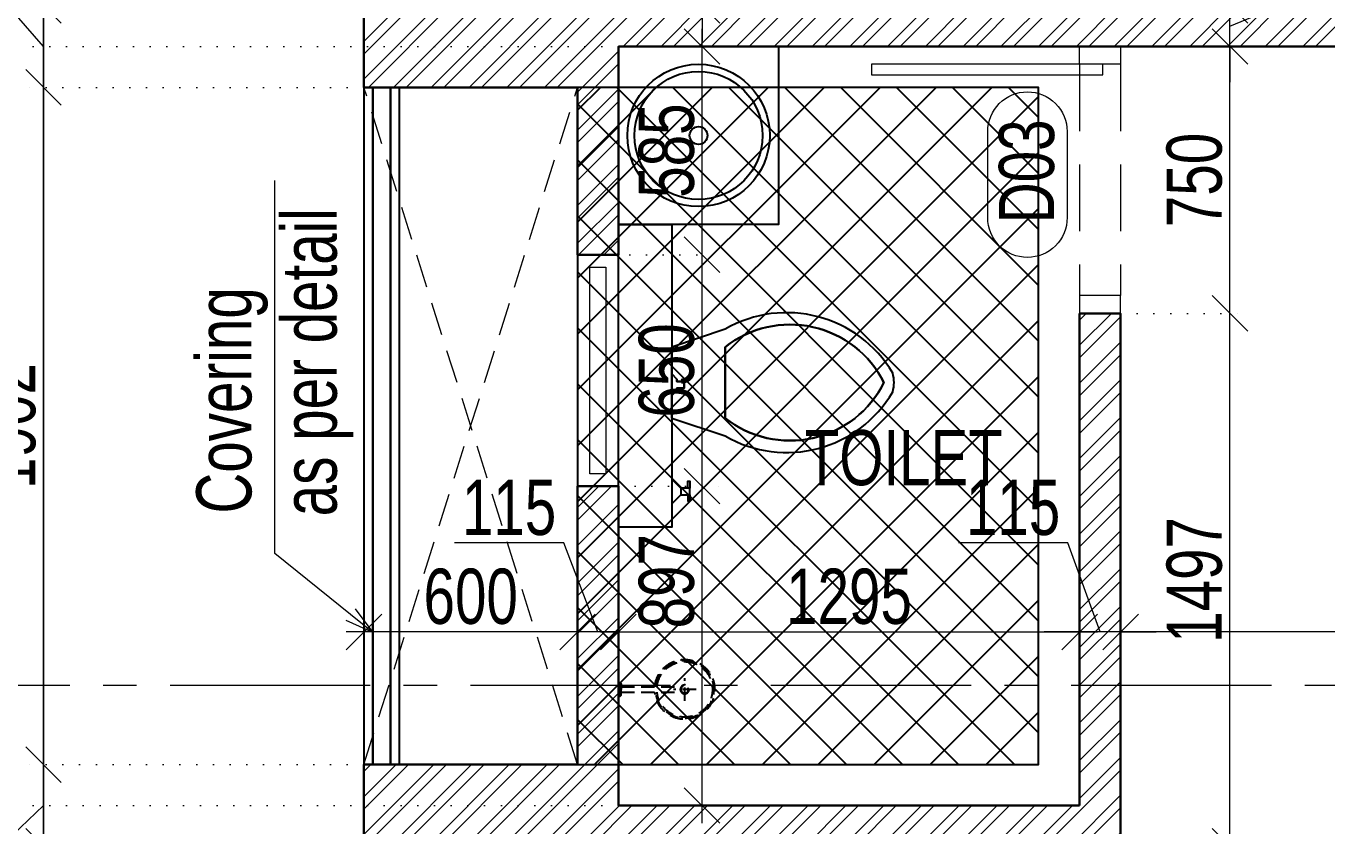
# Model space of a CAD drawing. Header units: inches. Extents: x 785882 to 928568, y 496782 to 576896.
# Drawn here: x 824760 to 828415, y 545507 to 547754 of the extents above; entities that cross this region are included whole.
import ezdxf
from ezdxf.enums import TextEntityAlignment as Align

# ---------------------------------------------------------------- set-up
doc = ezdxf.new("R2010")
doc.units = ezdxf.units.IN
doc.header["$LTSCALE"] = 750
doc.header["$MEASUREMENT"] = 0
for name, pattern in [('CENTER', [2, 1.25, -0.25, 0.25, -0.25]), ('CENTER2', [1.125, 0.75, -0.125, 0.125, -0.125]), ('DOT', [0.25, 0, -0.25]), ('HIDDEN', [0.375, 0.25, -0.125]), ('HIDDEN2', [0.1875, 0.125, -0.0625])]:
    doc.linetypes.add(name, pattern=pattern)
for name, color, linetype, lineweight in [('DIMENSION WORKING-MSA', 222, 'Continuous', 13), ('DOOR NO-MSA', 4, 'Continuous', 9), ('DOOR-MSA', 50, 'Continuous', 13), ('DOTTED LINE-MSA', 3, 'HIDDEN2', 13), ('ELE-01-MSA', 7, 'Continuous', 30), ('SECTION LINE', 14, 'CENTER', 9), ('TEXT DETAIL-MSA', 212, 'Continuous', 13), ('TEXT ROOM NAME-MSA', 210, 'Continuous', 13), ('WALL HATCH-MSA', 251, 'Continuous', 9), ('WALL-MSA', 32, 'Continuous', 30), ('WINDOW-MSA', 50, 'Continuous', 13)]:
    doc.layers.add(name, color=color, linetype=linetype, lineweight=lineweight)
for name, color, linetype in [('ELE-02-MSA', 4, 'Continuous'), ('HATCH-SUNK 300MM-MSA', 47, 'Continuous'), ('P.FIXTURE', 7, 'Continuous')]:
    doc.layers.add(name, color=color, linetype=linetype)
doc.styles.add('125', font='swisscl.ttf', dxfattribs={"height": 125})
doc.styles.add('AR', font='swisscl.ttf')
doc.styles.add('ARIAL', font='swisscl.ttf', dxfattribs={"height": 360})
doc.styles.add('Arial-Reg+0.8Sc', font='swisscl.ttf')
doc.styles.add('MtXpl_Swis721_LtCn_B', font='swisscl.ttf')
doc.dimstyles.new('100 K.T', dxfattribs={"dimtxt": 360, "dimasz": 80, "dimexe": 0.18, "dimexo": 0.0625, "dimgap": 1, "dimtad": 1, "dimdec": 0, "dimzin": 0, "dimdsep": 46, "dimtxsty": 'ARIAL', "dimblk": 'DOT', "dimcen": 0.09, "dimse1": 1, "dimse2": 1, "dimclrd": 50, "dimclrt": 256, "dimadec": 0, "dimazin": 0, "dimtfac": 1, "dimtdec": 0, "dimtofl": 0, "dimtmove": 1, "dimatfit": 0, "dimfxl": 1, "dimtolj": 1, "dimtzin": 0, "dimlwd": -1, "dimarcsym": 0})
doc.dimstyles.new('WORKING DIM', dxfattribs={"dimtxt": 155, "dimasz": 100, "dimexe": 50, "dimexo": 0, "dimgap": 20, "dimtad": 1, "dimdec": 0, "dimzin": 0, "dimdsep": 46, "dimtxsty": 'AR', "dimblk": 'OBLIQUE', "dimcen": 0.09, "dimdle": 50, "dimclrd": 256, "dimclre": 250, "dimclrt": 256, "dimadec": 0, "dimazin": 0, "dimtfac": 1, "dimtdec": 0, "dimtofl": 0, "dimtmove": 1, "dimatfit": 0, "dimfxl": 1, "dimtolj": 1, "dimtzin": 0, "dimlwd": -1, "dimlwe": -1, "dimarcsym": 0})

# ---------------------------------------------------------------- blocks, each defined once
blk = doc.blocks.new('t4tgg34')
for points in [[(375405.3, -62759.1), (375390.8, -62744.6), (375390.8, -62738.4), (375370.8, -62738.4), (375370.8, -62719.7), (375390.8, -62719.7), (375390.8, -62713.4), (375405.3, -62699), (375405.3, -62635.1), (375255.5, -62585.2, 0.412342), (374784.6, -62708.9, 0.132891), (374784.6, -62761, 0.412336), (375255.5, -62884.7), (375405.3, -62834.8)], [(375255.5, -62834.8, -0.475238), (374809.5, -62734.9, -0.475243), (375255.5, -62635.1)]]:
    blk.add_lwpolyline(points, format="xyb", close=True)
blk.add_lwpolyline([(375255.5, -62834.8), (375255.5, -62635.1, 0.475243), (374809.5, -62734.9, 0.475238), (375255.5, -62834.8, 0.489246)], format="xyb")
blk.add_lwpolyline([(375405.3, -62635.1), (375405.3, -62699), (375390.8, -62713.4), (375390.8, -62719.7), (375370.8, -62719.7), (375370.8, -62738.4), (375390.8, -62738.4), (375390.8, -62744.6), (375405.3, -62759.1), (375405.3, -62699), (375405.3, -62834.8)])
blk = doc.blocks.new('9')
at = {"linetype": 'Continuous'}
for p, q in [((709869.5, -390414.7), (709869.5, -390433.8)), ((709875.9, -390433.8), (709869.5, -390433.8)), ((709875.9, -390414.7), (709875.9, -390433.8))]:
    blk.add_line(p, q, dxfattribs=at)
for points in [[(709875.9, -390395.7), (709875.9, -390376.6), (709869.5, -390376.6), (709869.5, -390395.7)], [(709894.9, -390395.7), (709920.3, -390370.3), (709920.3, -390440.1), (709894.9, -390414.7)]]:
    blk.add_lwpolyline(points, dxfattribs=at)
blk.add_lwpolyline([(709894.9, -390414.7), (709869.5, -390414.7), (709869.5, -390395.7), (709894.9, -390395.7)], close=True, dxfattribs=at)
blk = doc.blocks.new('SHOWE')
at = {"linetype": 'HIDDEN', "ltscale": 0.2}
for p, q in [((3964261.3, -1171717.9), (3964261.3, -1171674.7)), ((3964261.3, -1171674.7), (3964263.3, -1171674.7)), ((3964264.2, -1171676.3), (3964264.2, -1171716.3)), ((3964447.4, -1171664.5), (3964447.4, -1171728.1)), ((3964268.7, -1171680.5), (3964268.7, -1171696.3)), ((3964268.7, -1171688.6), (3964437.5, -1171688.6)), ((3964268.7, -1171712), (3964268.7, -1171696.3)), ((3964268.7, -1171704), (3964437.5, -1171704)), ((3964479.2, -1171696.3), (3964415.6, -1171696.3)), ((3964261.3, -1171717.9), (3964263.3, -1171717.9))]:
    blk.add_line(p, q, dxfattribs=at)
for radius in [12.5, 10.6]:
    blk.add_circle((3964447.4, -1171696.3), radius, dxfattribs=at)
for centre, radius, start, end in [((3964447.4, -1171696.3), 84.1, 185.2383, 174.7617), ((3964447.4, -1171696.3), 81.4, 185.4105, 174.5895), ((3964447.4, -1171696.3), 78, 185.6496, 174.3504), ((3964262.4, -1171676.3), 1.76, 358.0282, 62.0821), ((3964259.8, -1171685.3), 10.1, 28.3436, 64.2104), ((3964259.8, -1171707.2), 10.1, 295.7896, 331.6564), ((3964262.4, -1171716.3), 1.76, 297.9179, 1.9718)]:
    blk.add_arc(centre, radius, start, end, dxfattribs=at)
blk = doc.blocks.new('A$Ca69f7aba')
at = {"layer": 'WINDOW-MSA', "ltscale": 5000}
for points in [[(-750, 0), (-700, 0), (-700, -115), (-750, -115)], [(0, 0), (-50, 0), (-50, -115), (0, -115)], [(-50, -50), (-50, -700), (-80, -700), (-80, -50)]]:
    blk.add_lwpolyline(points, close=True, dxfattribs=at)
at = {"layer": 'WINDOW-MSA', "linetype": 'HIDDEN'}
blk.add_lwpolyline([(-50, 0), (-700, 0)], dxfattribs=at)
at = {"layer": 'WINDOW-MSA', "linetype": 'HIDDEN', "elevation": 0}
blk.add_lwpolyline([(-50, -115), (-700, -115)], dxfattribs=at)
blk = doc.blocks.new('Win-Tag-03')
blk.add_lwpolyline([(-130, 120), (130, 120, -0.414214), (250, 0), (250, 0, -0.414214), (130, -120), (-130, -120, -0.414214), (-250, 0), (-250, 0, -0.414214)], format="xyb", close=True)
blk = doc.blocks.new('_Oblique')
at = {"color": 0, "linetype": 'ByBlock', "lineweight": -2}
blk.add_line((-0.5, -0.5), (0.5, 0.5), dxfattribs=at)
blk = doc.blocks.new('*D218')
at = {"layer": 'Defpoints', "color": 0, "ltscale": 0.25, "transparency": 16777216}
for p in [(824809.5, 545679.4), (825709.5, 545679.4), (825709.5, 545449.4)]:
    blk.add_point(p, dxfattribs=at)
at = {"layer": 'DIMENSION WORKING-MSA', "ltscale": 0.25, "transparency": 16777216}
for p, q in [((824809.5, 545679.4), (824809.5, 545779.4)), ((824809.5, 545449.4), (824809.5, 545679.4)), ((824809.5, 545564.4), (824650, 545412.7)), ((824809.5, 545449.4), (824809.5, 545349.4)), ((824650, 545412.7), (824650, 545102))]:
    blk.add_line(p, q, dxfattribs=at)
at = {"layer": 'DIMENSION WORKING-MSA', "color": 250, "linetype": 'DOT', "ltscale": 0.25, "transparency": 16777216}
for p, q in [((825709.5, 545679.4), (824759.5, 545679.4)), ((825709.5, 545449.4), (824759.5, 545449.4))]:
    blk.add_line(p, q, dxfattribs=at)
at = {"layer": 'DIMENSION WORKING-MSA', "ltscale": 0.25, "transparency": 16777216, "xscale": 100, "yscale": 100, "zscale": 100}
for p, rotation in [((824809.5, 545679.4), 270), ((824809.5, 545449.4), 90)]:
    blk.add_blockref('_Oblique', p, dxfattribs=dict(at, rotation=rotation))
at = {"layer": 'DIMENSION WORKING-MSA', "ltscale": 0.25, "transparency": 16777216, "insert": (824550.5, 545257.4), "char_height": 155, "attachment_point": 5, "rotation": 90, "style": 'AR'}
blk.add_mtext('\\A1;230', dxfattribs=at)
blk = doc.blocks.new('*D219')
at = {"layer": 'Defpoints', "color": 0, "ltscale": 0.25, "transparency": 16777216}
for p in [(824809.5, 547581.6), (825709.5, 547581.6), (825709.5, 545679.4)]:
    blk.add_point(p, dxfattribs=at)
at = {"layer": 'DIMENSION WORKING-MSA', "ltscale": 0.25, "transparency": 16777216}
blk.add_line((824809.5, 545629.4), (824809.5, 547631.6), dxfattribs=at)
at = {"layer": 'DIMENSION WORKING-MSA', "color": 250, "linetype": 'DOT', "ltscale": 0.25, "transparency": 16777216}
for p, q in [((825709.5, 547581.6), (824759.5, 547581.6)), ((825709.5, 545679.4), (824759.5, 545679.4))]:
    blk.add_line(p, q, dxfattribs=at)
at = {"layer": 'DIMENSION WORKING-MSA', "ltscale": 0.25, "transparency": 16777216, "xscale": 100, "yscale": 100, "zscale": 100}
for p, rotation in [((824809.5, 547581.6), 90), ((824809.5, 545679.4), 270)]:
    blk.add_blockref('_Oblique', p, dxfattribs=dict(at, rotation=rotation))
at = {"layer": 'DIMENSION WORKING-MSA', "ltscale": 0.25, "transparency": 16777216, "insert": (824710.1, 546630.5), "char_height": 155, "attachment_point": 5, "rotation": 90, "style": 'AR'}
blk.add_mtext('\\A1;1902', dxfattribs=at)
blk = doc.blocks.new('*D220')
at = {"layer": 'Defpoints', "color": 0, "ltscale": 0.25, "transparency": 16777216}
for p in [(824809.5, 547811.6), (825709.5, 547811.6), (825709.5, 547581.6)]:
    blk.add_point(p, dxfattribs=at)
at = {"layer": 'DIMENSION WORKING-MSA', "ltscale": 0.25, "transparency": 16777216}
for p, q in [((824650, 547879.7), (824650, 548190.4)), ((824809.5, 547811.6), (824809.5, 547911.6)), ((824809.5, 547696.6), (824650, 547879.7)), ((824809.5, 547581.6), (824809.5, 547811.6)), ((824809.5, 547581.6), (824809.5, 547481.6))]:
    blk.add_line(p, q, dxfattribs=at)
at = {"layer": 'DIMENSION WORKING-MSA', "color": 250, "linetype": 'DOT', "ltscale": 0.25, "transparency": 16777216}
for p, q in [((825709.5, 547811.6), (824759.5, 547811.6)), ((825709.5, 547581.6), (824759.5, 547581.6))]:
    blk.add_line(p, q, dxfattribs=at)
at = {"layer": 'DIMENSION WORKING-MSA', "ltscale": 0.25, "transparency": 16777216, "xscale": 100, "yscale": 100, "zscale": 100}
for p, rotation in [((824809.5, 547811.6), 270), ((824809.5, 547581.6), 90)]:
    blk.add_blockref('_Oblique', p, dxfattribs=dict(at, rotation=rotation))
at = {"layer": 'DIMENSION WORKING-MSA', "ltscale": 0.25, "transparency": 16777216, "insert": (824550.5, 548035.1), "char_height": 155, "attachment_point": 5, "rotation": 90, "style": 'AR'}
blk.add_mtext('\\A1;230', dxfattribs=at)
blk = doc.blocks.new('*D265')
at = {"layer": 'Defpoints', "color": 0, "ltscale": 0.25, "transparency": 16777216}
for p in [(824159.5, 545564.4), (826424.5, 545564.4), (825709.5, 545449.4)]:
    blk.add_point(p, dxfattribs=at)
at = {"layer": 'DIMENSION WORKING-MSA', "ltscale": 0.25, "transparency": 16777216}
for p, q in [((824000.4, 545554.6), (824000.4, 545861.4)), ((824159.5, 545564.4), (824159.5, 545664.4)), ((824159.5, 545506.9), (824000.4, 545554.6)), ((824159.5, 545449.4), (824159.5, 545564.4)), ((824159.5, 545449.4), (824159.5, 545349.4))]:
    blk.add_line(p, q, dxfattribs=at)
at = {"layer": 'DIMENSION WORKING-MSA', "color": 250, "linetype": 'DOT', "ltscale": 0.25, "transparency": 16777216}
for p, q in [((826424.5, 545564.4), (824109.5, 545564.4)), ((825709.5, 545449.4), (824109.5, 545449.4))]:
    blk.add_line(p, q, dxfattribs=at)
at = {"layer": 'DIMENSION WORKING-MSA', "ltscale": 0.25, "transparency": 16777216, "xscale": 100, "yscale": 100, "zscale": 100}
for p, rotation in [((824159.5, 545564.4), 270), ((824159.5, 545449.4), 90)]:
    blk.add_blockref('_Oblique', p, dxfattribs=dict(at, rotation=rotation))
at = {"layer": 'DIMENSION WORKING-MSA', "ltscale": 0.25, "transparency": 16777216, "insert": (823901.3, 545708), "char_height": 155, "attachment_point": 5, "rotation": 90, "style": 'AR'}
blk.add_mtext('\\A1;115', dxfattribs=at)
blk = doc.blocks.new('*D266')
at = {"layer": 'Defpoints', "color": 0, "ltscale": 0.25, "transparency": 16777216}
for p in [(824159.5, 547696.6), (826424.5, 547696.6), (826424.5, 545564.4)]:
    blk.add_point(p, dxfattribs=at)
at = {"layer": 'DIMENSION WORKING-MSA', "ltscale": 0.25, "transparency": 16777216}
blk.add_line((824159.5, 545514.4), (824159.5, 547746.6), dxfattribs=at)
at = {"layer": 'DIMENSION WORKING-MSA', "color": 250, "linetype": 'DOT', "ltscale": 0.25, "transparency": 16777216}
for p, q in [((826424.5, 547696.6), (824109.5, 547696.6)), ((826424.5, 545564.4), (824109.5, 545564.4))]:
    blk.add_line(p, q, dxfattribs=at)
at = {"layer": 'DIMENSION WORKING-MSA', "ltscale": 0.25, "transparency": 16777216, "xscale": 100, "yscale": 100, "zscale": 100}
for p, rotation in [((824159.5, 547696.6), 90), ((824159.5, 545564.4), 270)]:
    blk.add_blockref('_Oblique', p, dxfattribs=dict(at, rotation=rotation))
at = {"layer": 'DIMENSION WORKING-MSA', "ltscale": 0.25, "transparency": 16777216, "insert": (824060.1, 546630.5), "char_height": 155, "attachment_point": 5, "rotation": 90, "style": 'AR'}
blk.add_mtext('\\A1;2132', dxfattribs=at)
blk = doc.blocks.new('*D267')
at = {"layer": 'Defpoints', "color": 0, "ltscale": 0.25, "transparency": 16777216}
for p in [(824159.5, 547811.6), (825709.5, 547811.6), (826424.5, 547696.6)]:
    blk.add_point(p, dxfattribs=at)
at = {"layer": 'DIMENSION WORKING-MSA', "ltscale": 0.25, "transparency": 16777216}
for p, q in [((824000.4, 547801.8), (824000.4, 548108.6)), ((824159.5, 547811.6), (824159.5, 547911.6)), ((824159.5, 547754.1), (824000.4, 547801.8)), ((824159.5, 547696.6), (824159.5, 547811.6)), ((824159.5, 547696.6), (824159.5, 547596.6))]:
    blk.add_line(p, q, dxfattribs=at)
at = {"layer": 'DIMENSION WORKING-MSA', "color": 250, "linetype": 'DOT', "ltscale": 0.25, "transparency": 16777216}
for p, q in [((825709.5, 547811.6), (824109.5, 547811.6)), ((826424.5, 547696.6), (824109.5, 547696.6))]:
    blk.add_line(p, q, dxfattribs=at)
at = {"layer": 'DIMENSION WORKING-MSA', "ltscale": 0.25, "transparency": 16777216, "xscale": 100, "yscale": 100, "zscale": 100}
for p, rotation in [((824159.5, 547811.6), 270), ((824159.5, 547696.6), 90)]:
    blk.add_blockref('_Oblique', p, dxfattribs=dict(at, rotation=rotation))
at = {"layer": 'DIMENSION WORKING-MSA', "ltscale": 0.25, "transparency": 16777216, "insert": (823901.3, 547955.2), "char_height": 155, "attachment_point": 5, "rotation": 90, "style": 'AR'}
blk.add_mtext('\\A1;115', dxfattribs=at)
blk = doc.blocks.new('*D278')
at = {"layer": 'Defpoints', "color": 0, "ltscale": 0.25, "transparency": 16777216}
for p in [(823509.5, 563204), (826309.5, 563204), (826309.5, 504339.5)]:
    blk.add_point(p, dxfattribs=at)
at = {"layer": 'DIMENSION WORKING-MSA', "ltscale": 0.25, "transparency": 16777216}
blk.add_line((823509.5, 504289.5), (823509.5, 563254), dxfattribs=at)
at = {"layer": 'DIMENSION WORKING-MSA', "color": 250, "linetype": 'DOT', "ltscale": 0.25, "transparency": 16777216}
for p, q in [((826309.5, 563204), (823459.5, 563204)), ((826309.5, 504339.5), (823459.5, 504339.5))]:
    blk.add_line(p, q, dxfattribs=at)
at = {"layer": 'DIMENSION WORKING-MSA', "ltscale": 0.25, "transparency": 16777216, "xscale": 100, "yscale": 100, "zscale": 100}
for p, rotation in [((823509.5, 563204), 90), ((823509.5, 504339.5), 270)]:
    blk.add_blockref('_Oblique', p, dxfattribs=dict(at, rotation=rotation))
at = {"layer": 'DIMENSION WORKING-MSA', "ltscale": 0.25, "transparency": 16777216, "insert": (823410.1, 533771.7), "char_height": 155, "attachment_point": 5, "rotation": 90, "style": 'AR'}
blk.add_mtext('\\A1;58865', dxfattribs=at)
blk = doc.blocks.new('*D361')
at = {"layer": 'Defpoints', "color": 0, "ltscale": 0.25, "transparency": 16777216}
for p in [(826409.5, 548029.5), (826409.5, 547811.6), (826659.5, 547811.6)]:
    blk.add_point(p, dxfattribs=at)
at = {"layer": 'DIMENSION WORKING-MSA', "ltscale": 0.25, "transparency": 16777216}
for p, q in [((826909.5, 548015.9), (826909.5, 548326.4)), ((826659.5, 548029.5), (826659.5, 548129.5)), ((826659.5, 548029.5), (826659.5, 547811.6)), ((826659.5, 547920.5), (826909.5, 548015.9)), ((826659.5, 547811.6), (826659.5, 547711.6))]:
    blk.add_line(p, q, dxfattribs=at)
at = {"layer": 'DIMENSION WORKING-MSA', "color": 250, "linetype": 'DOT', "ltscale": 0.25, "transparency": 16777216}
for p, q in [((826409.5, 548029.5), (826709.5, 548029.5)), ((826409.5, 547811.6), (826709.5, 547811.6))]:
    blk.add_line(p, q, dxfattribs=at)
at = {"layer": 'DIMENSION WORKING-MSA', "ltscale": 0.25, "transparency": 16777216, "xscale": 100, "yscale": 100, "zscale": 100}
for p, rotation in [((826659.5, 548029.5), 270), ((826659.5, 547811.6), 90)]:
    blk.add_blockref('_Oblique', p, dxfattribs=dict(at, rotation=rotation))
at = {"layer": 'DIMENSION WORKING-MSA', "ltscale": 0.25, "transparency": 16777216, "insert": (826810.1, 548171.2), "char_height": 155, "attachment_point": 5, "rotation": 90, "style": 'AR'}
blk.add_mtext('\\A1;218', dxfattribs=at)
blk = doc.blocks.new('*D362')
at = {"layer": 'Defpoints', "color": 0, "ltscale": 0.25, "transparency": 16777216}
for p in [(826424.5, 546461.5), (826659.5, 546461.5), (826659.5, 545564.4)]:
    blk.add_point(p, dxfattribs=at)
at = {"layer": 'DIMENSION WORKING-MSA', "ltscale": 0.25, "transparency": 16777216}
blk.add_line((826659.5, 545514.4), (826659.5, 546511.5), dxfattribs=at)
at = {"layer": 'DIMENSION WORKING-MSA', "color": 250, "linetype": 'DOT', "ltscale": 0.25, "transparency": 16777216}
for p, q in [((826424.5, 546461.5), (826709.5, 546461.5)), ((826659.5, 545564.4), (826709.5, 545564.4))]:
    blk.add_line(p, q, dxfattribs=at)
at = {"layer": 'DIMENSION WORKING-MSA', "ltscale": 0.25, "transparency": 16777216, "xscale": 100, "yscale": 100, "zscale": 100}
for p, rotation in [((826659.5, 546461.5), 90), ((826659.5, 545564.4), 270)]:
    blk.add_blockref('_Oblique', p, dxfattribs=dict(at, rotation=rotation))
at = {"layer": 'DIMENSION WORKING-MSA', "ltscale": 0.25, "transparency": 16777216, "insert": (826560.1, 546194.4), "char_height": 155, "attachment_point": 5, "rotation": 90, "style": 'AR'}
blk.add_mtext('\\A1;897', dxfattribs=at)
blk = doc.blocks.new('*D363')
at = {"layer": 'Defpoints', "color": 0, "ltscale": 0.25, "transparency": 16777216}
for p in [(826409.5, 547111.5), (826659.5, 547111.5), (826424.5, 546461.5)]:
    blk.add_point(p, dxfattribs=at)
at = {"layer": 'DIMENSION WORKING-MSA', "ltscale": 0.25, "transparency": 16777216}
blk.add_line((826659.5, 546411.5), (826659.5, 547161.5), dxfattribs=at)
at = {"layer": 'DIMENSION WORKING-MSA', "color": 250, "linetype": 'DOT', "ltscale": 0.25, "transparency": 16777216}
for p, q in [((826409.5, 547111.5), (826709.5, 547111.5)), ((826424.5, 546461.5), (826709.5, 546461.5))]:
    blk.add_line(p, q, dxfattribs=at)
at = {"layer": 'DIMENSION WORKING-MSA', "ltscale": 0.25, "transparency": 16777216, "xscale": 100, "yscale": 100, "zscale": 100}
for p, rotation in [((826659.5, 547111.5), 90), ((826659.5, 546461.5), 270)]:
    blk.add_blockref('_Oblique', p, dxfattribs=dict(at, rotation=rotation))
at = {"layer": 'DIMENSION WORKING-MSA', "ltscale": 0.25, "transparency": 16777216, "insert": (826560.1, 546786.5), "char_height": 155, "attachment_point": 5, "rotation": 90, "style": 'AR'}
blk.add_mtext('\\A1;650', dxfattribs=at)
blk = doc.blocks.new('*D364')
at = {"layer": 'Defpoints', "color": 0, "ltscale": 0.25, "transparency": 16777216}
for p in [(826659.5, 547696.6), (826659.5, 547696.6), (826409.5, 547111.5)]:
    blk.add_point(p, dxfattribs=at)
at = {"layer": 'DIMENSION WORKING-MSA', "ltscale": 0.25, "transparency": 16777216}
blk.add_line((826659.5, 547061.5), (826659.5, 547746.6), dxfattribs=at)
at = {"layer": 'DIMENSION WORKING-MSA', "color": 250, "linetype": 'DOT', "ltscale": 0.25, "transparency": 16777216}
for p, q in [((826659.5, 547696.6), (826709.5, 547696.6)), ((826409.5, 547111.5), (826709.5, 547111.5))]:
    blk.add_line(p, q, dxfattribs=at)
at = {"layer": 'DIMENSION WORKING-MSA', "ltscale": 0.25, "transparency": 16777216, "xscale": 100, "yscale": 100, "zscale": 100}
for p, rotation in [((826659.5, 547696.6), 90), ((826659.5, 547111.5), 270)]:
    blk.add_blockref('_Oblique', p, dxfattribs=dict(at, rotation=rotation))
at = {"layer": 'DIMENSION WORKING-MSA', "ltscale": 0.25, "transparency": 16777216, "insert": (826560.1, 547404), "char_height": 155, "attachment_point": 5, "rotation": 90, "style": 'AR'}
blk.add_mtext('\\A1;585', dxfattribs=at)
blk = doc.blocks.new('*D383')
at = {"layer": 'Defpoints', "color": 0, "ltscale": 0.25, "transparency": 16777216}
for p in [(827834.9, 546946.6), (828142, 546946.6), (827834.9, 545449.4)]:
    blk.add_point(p, dxfattribs=at)
at = {"layer": 'DIMENSION WORKING-MSA', "ltscale": 0.25, "transparency": 16777216}
blk.add_line((828142, 545399.4), (828142, 546996.6), dxfattribs=at)
at = {"layer": 'DIMENSION WORKING-MSA', "color": 250, "linetype": 'DOT', "ltscale": 0.25, "transparency": 16777216}
for p, q in [((827834.9, 546946.6), (828192, 546946.6)), ((827834.9, 545449.4), (828192, 545449.4))]:
    blk.add_line(p, q, dxfattribs=at)
at = {"layer": 'DIMENSION WORKING-MSA', "ltscale": 0.25, "transparency": 16777216, "xscale": 100, "yscale": 100, "zscale": 100}
for p, rotation in [((828142, 546946.6), 90), ((828142, 545449.4), 270)]:
    blk.add_blockref('_Oblique', p, dxfattribs=dict(at, rotation=rotation))
at = {"layer": 'DIMENSION WORKING-MSA', "ltscale": 0.25, "transparency": 16777216, "insert": (828042.8, 546198), "char_height": 155, "attachment_point": 5, "rotation": 90, "style": 'AR'}
blk.add_mtext('\\A1;1497', dxfattribs=at)
blk = doc.blocks.new('*D384')
at = {"layer": 'Defpoints', "color": 0, "ltscale": 0.25, "transparency": 16777216}
for p in [(827834.9, 547696.6), (828142, 547696.6), (827834.9, 546946.6)]:
    blk.add_point(p, dxfattribs=at)
at = {"layer": 'DIMENSION WORKING-MSA', "ltscale": 0.25, "transparency": 16777216}
blk.add_line((828142, 546896.6), (828142, 547746.6), dxfattribs=at)
at = {"layer": 'DIMENSION WORKING-MSA', "color": 250, "linetype": 'DOT', "ltscale": 0.25, "transparency": 16777216}
for p, q in [((827834.9, 547696.6), (828192, 547696.6)), ((827834.9, 546946.6), (828192, 546946.6))]:
    blk.add_line(p, q, dxfattribs=at)
at = {"layer": 'DIMENSION WORKING-MSA', "ltscale": 0.25, "transparency": 16777216, "xscale": 100, "yscale": 100, "zscale": 100}
for p, rotation in [((828142, 547696.6), 90), ((828142, 546946.6), 270)]:
    blk.add_blockref('_Oblique', p, dxfattribs=dict(at, rotation=rotation))
at = {"layer": 'DIMENSION WORKING-MSA', "ltscale": 0.25, "transparency": 16777216, "insert": (828042.7, 547321.6), "char_height": 155, "attachment_point": 5, "rotation": 90, "style": 'AR'}
blk.add_mtext('\\A1;750', dxfattribs=at)
blk = doc.blocks.new('*D385')
at = {"layer": 'Defpoints', "color": 0, "ltscale": 0.25, "transparency": 16777216}
for p in [(828142, 547811.6), (828142, 547811.6), (828142, 547696.6)]:
    blk.add_point(p, dxfattribs=at)
at = {"layer": 'DIMENSION WORKING-MSA', "ltscale": 0.25, "transparency": 16777216}
for p, q in [((828392, 547857), (828392, 548163.8)), ((828142, 547811.6), (828142, 547911.6)), ((828142, 547754.1), (828392, 547857)), ((828142, 547696.6), (828142, 547811.6)), ((828142, 547696.6), (828142, 547596.6))]:
    blk.add_line(p, q, dxfattribs=at)
at = {"layer": 'DIMENSION WORKING-MSA', "color": 250, "linetype": 'DOT', "ltscale": 0.25, "transparency": 16777216}
for p, q in [((828142, 547811.6), (828192, 547811.6)), ((828142, 547696.6), (828192, 547696.6))]:
    blk.add_line(p, q, dxfattribs=at)
at = {"layer": 'DIMENSION WORKING-MSA', "ltscale": 0.25, "transparency": 16777216, "xscale": 100, "yscale": 100, "zscale": 100}
for p, rotation in [((828142, 547811.6), 270), ((828142, 547696.6), 90)]:
    blk.add_blockref('_Oblique', p, dxfattribs=dict(at, rotation=rotation))
at = {"layer": 'DIMENSION WORKING-MSA', "ltscale": 0.25, "transparency": 16777216, "insert": (828293, 548010.4), "char_height": 155, "attachment_point": 5, "rotation": 90, "style": 'AR'}
blk.add_mtext('\\A1;115', dxfattribs=at)
blk = doc.blocks.new('*D479')
at = {"layer": 'Defpoints', "color": 0, "ltscale": 0.25, "transparency": 16777216}
for p in [(826424.5, 546051.8), (827719.9, 546051.8), (827719.9, 546051.8)]:
    blk.add_point(p, dxfattribs=at)
at = {"layer": 'DIMENSION WORKING-MSA', "color": 250, "linetype": 'DOT', "ltscale": 0.25, "transparency": 16777216}
for p, q in [((826424.5, 546051.8), (826424.5, 546101.8)), ((827719.9, 546051.8), (827719.9, 546101.8))]:
    blk.add_line(p, q, dxfattribs=at)
at = {"layer": 'DIMENSION WORKING-MSA', "ltscale": 0.25, "transparency": 16777216}
blk.add_line((826374.5, 546051.8), (827769.9, 546051.8), dxfattribs=at)
at = {"layer": 'DIMENSION WORKING-MSA', "ltscale": 0.25, "transparency": 16777216, "xscale": 100, "yscale": 100, "zscale": 100, "rotation": 180}
blk.add_blockref('_Oblique', (826424.5, 546051.8), dxfattribs=at)
at = {"layer": 'DIMENSION WORKING-MSA', "ltscale": 0.25, "transparency": 16777216, "xscale": 100, "yscale": 100, "zscale": 100}
blk.add_blockref('_Oblique', (827719.9, 546051.8), dxfattribs=at)
at = {"layer": 'DIMENSION WORKING-MSA', "ltscale": 0.25, "transparency": 16777216, "insert": (827072.2, 546151.1), "char_height": 155, "attachment_point": 5, "style": 'AR'}
blk.add_mtext('\\A1;1295', dxfattribs=at)
blk = doc.blocks.new('*D480')
at = {"layer": 'Defpoints', "color": 0, "ltscale": 0.25, "transparency": 16777216}
for p in [(826309.5, 546051.8), (826309.5, 546051.8), (826424.5, 546051.8)]:
    blk.add_point(p, dxfattribs=at)
at = {"layer": 'DIMENSION WORKING-MSA', "ltscale": 0.25, "transparency": 16777216}
for p, q in [((826270.7, 546301.8), (825963.9, 546301.8)), ((826367, 546051.8), (826270.7, 546301.8)), ((826309.5, 546051.8), (826209.5, 546051.8)), ((826424.5, 546051.8), (826309.5, 546051.8)), ((826424.5, 546051.8), (826524.5, 546051.8))]:
    blk.add_line(p, q, dxfattribs=at)
at = {"layer": 'DIMENSION WORKING-MSA', "color": 250, "linetype": 'DOT', "ltscale": 0.25, "transparency": 16777216}
for p, q in [((826309.5, 546051.8), (826309.5, 546101.8)), ((826424.5, 546051.8), (826424.5, 546101.8))]:
    blk.add_line(p, q, dxfattribs=at)
at = {"layer": 'DIMENSION WORKING-MSA', "ltscale": 0.25, "transparency": 16777216, "xscale": 100, "yscale": 100, "zscale": 100}
blk.add_blockref('_Oblique', (826309.5, 546051.8), dxfattribs=at)
at = {"layer": 'DIMENSION WORKING-MSA', "ltscale": 0.25, "transparency": 16777216, "xscale": 100, "yscale": 100, "zscale": 100, "rotation": 180}
blk.add_blockref('_Oblique', (826424.5, 546051.8), dxfattribs=at)
at = {"layer": 'DIMENSION WORKING-MSA', "ltscale": 0.25, "transparency": 16777216, "insert": (826117.3, 546400.8), "char_height": 155, "attachment_point": 5, "style": 'AR'}
blk.add_mtext('\\A1;115', dxfattribs=at)
blk = doc.blocks.new('*D481')
at = {"layer": 'Defpoints', "color": 0, "ltscale": 0.25, "transparency": 16777216}
for p in [(825709.5, 546051.8), (825709.5, 546051.8), (826309.5, 546051.8)]:
    blk.add_point(p, dxfattribs=at)
at = {"layer": 'DIMENSION WORKING-MSA', "color": 250, "linetype": 'DOT', "ltscale": 0.25, "transparency": 16777216}
for p, q in [((825709.5, 546051.8), (825709.5, 546101.8)), ((826309.5, 546051.8), (826309.5, 546101.8))]:
    blk.add_line(p, q, dxfattribs=at)
at = {"layer": 'DIMENSION WORKING-MSA', "ltscale": 0.25, "transparency": 16777216}
blk.add_line((826359.5, 546051.8), (825659.5, 546051.8), dxfattribs=at)
at = {"layer": 'DIMENSION WORKING-MSA', "ltscale": 0.25, "transparency": 16777216, "xscale": 100, "yscale": 100, "zscale": 100, "rotation": 180}
blk.add_blockref('_Oblique', (825709.5, 546051.8), dxfattribs=at)
at = {"layer": 'DIMENSION WORKING-MSA', "ltscale": 0.25, "transparency": 16777216, "xscale": 100, "yscale": 100, "zscale": 100}
blk.add_blockref('_Oblique', (826309.5, 546051.8), dxfattribs=at)
at = {"layer": 'DIMENSION WORKING-MSA', "ltscale": 0.25, "transparency": 16777216, "insert": (826009.5, 546151.1), "char_height": 155, "attachment_point": 5, "style": 'AR'}
blk.add_mtext('\\A1;600', dxfattribs=at)
blk = doc.blocks.new('*D482')
at = {"layer": 'Defpoints', "color": 0, "ltscale": 0.25, "transparency": 16777216}
for p in [(827719.9, 546051.8), (827719.9, 546051.8), (827834.9, 546051.8)]:
    blk.add_point(p, dxfattribs=at)
at = {"layer": 'DIMENSION WORKING-MSA', "ltscale": 0.25, "transparency": 16777216}
for p, q in [((827686.5, 546301.8), (827379.6, 546301.8)), ((827777.4, 546051.8), (827686.5, 546301.8)), ((827719.9, 546051.8), (827619.9, 546051.8)), ((827834.9, 546051.8), (827719.9, 546051.8)), ((827834.9, 546051.8), (827934.9, 546051.8))]:
    blk.add_line(p, q, dxfattribs=at)
at = {"layer": 'DIMENSION WORKING-MSA', "color": 250, "linetype": 'DOT', "ltscale": 0.25, "transparency": 16777216}
for p, q in [((827719.9, 546051.8), (827719.9, 546101.8)), ((827834.9, 546051.8), (827834.9, 546101.8))]:
    blk.add_line(p, q, dxfattribs=at)
at = {"layer": 'DIMENSION WORKING-MSA', "ltscale": 0.25, "transparency": 16777216, "xscale": 100, "yscale": 100, "zscale": 100}
blk.add_blockref('_Oblique', (827719.9, 546051.8), dxfattribs=at)
at = {"layer": 'DIMENSION WORKING-MSA', "ltscale": 0.25, "transparency": 16777216, "xscale": 100, "yscale": 100, "zscale": 100, "rotation": 180}
blk.add_blockref('_Oblique', (827834.9, 546051.8), dxfattribs=at)
at = {"layer": 'DIMENSION WORKING-MSA', "ltscale": 0.25, "transparency": 16777216, "insert": (827533, 546400.8), "char_height": 155, "attachment_point": 5, "style": 'AR'}
blk.add_mtext('\\A1;115', dxfattribs=at)
blk = doc.blocks.new('*D483')
at = {"layer": 'Defpoints', "color": 0, "ltscale": 0.25, "transparency": 16777216}
for p in [(827834.9, 546051.8), (827834.9, 546051.8), (831110.8, 546051.8)]:
    blk.add_point(p, dxfattribs=at)
at = {"layer": 'DIMENSION WORKING-MSA', "color": 250, "linetype": 'DOT', "ltscale": 0.25, "transparency": 16777216}
for p, q in [((827834.9, 546051.8), (827834.9, 546101.8)), ((831110.8, 546051.8), (831110.8, 546101.8))]:
    blk.add_line(p, q, dxfattribs=at)
at = {"layer": 'DIMENSION WORKING-MSA', "ltscale": 0.25, "transparency": 16777216}
blk.add_line((831160.8, 546051.8), (827784.9, 546051.8), dxfattribs=at)
at = {"layer": 'DIMENSION WORKING-MSA', "ltscale": 0.25, "transparency": 16777216, "xscale": 100, "yscale": 100, "zscale": 100, "rotation": 180}
blk.add_blockref('_Oblique', (827834.9, 546051.8), dxfattribs=at)
at = {"layer": 'DIMENSION WORKING-MSA', "ltscale": 0.25, "transparency": 16777216, "xscale": 100, "yscale": 100, "zscale": 100}
blk.add_blockref('_Oblique', (831110.8, 546051.8), dxfattribs=at)
at = {"layer": 'DIMENSION WORKING-MSA', "ltscale": 0.25, "transparency": 16777216, "insert": (829472.8, 546151.2), "char_height": 155, "attachment_point": 5, "style": 'AR'}
blk.add_mtext('\\A1;3276', dxfattribs=at)
blk = doc.blocks.new('_Dot')
at = {"linetype": 'ByBlock', "lineweight": -2}
blk.add_line((-0.5, 0), (-1, 0), dxfattribs=at)
at = {"linetype": 'ByBlock', "const_width": 0.5}
blk.add_lwpolyline([(-0.25, 0, 1), (0.25, 0, 1)], format="xyb", close=True, dxfattribs=at)
blk = doc.blocks.new('A$C59c041b7')
at = {"layer": 'HATCH-SUNK 300MM-MSA', "transparency": 33554559}
h = blk.add_hatch(dxfattribs=at)
h.set_pattern_fill('ANSI37', color=256, scale=35)
h.set_pattern_definition([(45, (0, 0), (-78.57724, 78.57724), []), (135, (0, 0), (-78.57724, -78.57724), [])])
h.paths.add_polyline_path([(0, -17524.6), (1295.4, -17524.6), (1295.4, -15622.4), (0, -15622.4)])
at = {"layer": 'HATCH-SUNK 300MM-MSA'}
blk.add_lwpolyline([(0, -17524.6), (1295.4, -17524.6), (1295.4, -15622.4), (0, -15622.4)], close=True, dxfattribs=at)
blk = doc.blocks.new('A$C37e82350')
at = {"layer": 'SECTION LINE', "linetype": 'CENTER2'}
blk.add_lwpolyline([(17358.7, 15657), (17302.2, 15657), (17302.2, -11419.6), (17346.3, -11419.6)], dxfattribs=at)

msp = doc.modelspace()

# ---------------------------------------------------------------- hatches: boundary and pattern name
at = {"layer": 'WALL HATCH-MSA'}
h = msp.add_hatch(dxfattribs=at)
h.set_pattern_fill('ANSI32', color=256, scale=200)
h.paths.add_polyline_path([(825709.5, 547811.6), (825709.5, 547581.6), (826309.5, 547581.6), (826309.5, 547111.5), (826424.5, 547111.5), (826424.5, 547696.6), (831225.8, 547696.6), (831225.8, 548311.6), (831110.8, 548311.6), (831110.8, 547811.6), (827719.9, 547811.6), (827719.9, 548511.6), (827604.9, 548511.6), (827604.9, 547811.6), (826424.5, 547811.6), (826424.5, 548029.5), (826309.5, 548029.5), (826309.5, 547811.6)])
h = msp.add_hatch(dxfattribs=at)
h.set_pattern_fill('ANSI32', color=256, scale=200)
h.paths.add_polyline_path([(825709.5, 545679.4), (825709.5, 545449.4), (827834.9, 545449.4), (827834.9, 546946.6), (827719.9, 546946.6), (827719.9, 545564.4), (826424.5, 545564.4), (826424.5, 546461.5), (826309.5, 546461.5), (826309.5, 545679.4)])

# ---------------------------------------------------------------- linework, layer by layer
at = {"layer": 'Defpoints', "color": 1, "lineweight": 0}
msp.add_lwpolyline([(848535.9, 564104), (824809.5, 564104), (824809.5, 503439.5), (848535.9, 503439.5)], close=True, dxfattribs=at)
at = {"layer": 'DOTTED LINE-MSA'}
for points in [[(826309.5, 545679.4), (825709.5, 547581.6)], [(825709.5, 545679.4), (826309.5, 547581.6)]]:
    msp.add_lwpolyline(points, dxfattribs=at)
at = {"layer": 'ELE-01-MSA'}
for p, q in [((825734.5, 547581.6), (825734.5, 545679.4)), ((825784.5, 545679.4), (825784.5, 547581.6))]:
    msp.add_line(p, q, dxfattribs=at)
at = {"layer": 'ELE-02-MSA'}
for p, q in [((825709.5, 547581.6), (825709.5, 545679.4)), ((825809.5, 545679.4), (825809.5, 547581.6))]:
    msp.add_line(p, q, dxfattribs=at)
at = {"layer": 'P.FIXTURE'}
for points in [[(826424.5, 547696.6), (826874.5, 547696.6), (826874.5, 547196.6), (826424.5, 547196.6)], [(826574.5, 547196.6), (826574.5, 546346.5), (826424.5, 546346.5), (826424.5, 547196.6)]]:
    msp.add_lwpolyline(points, close=True, dxfattribs=at)
for radius in [200, 180, 25]:
    msp.add_circle((826649.5, 547446.6), radius, dxfattribs=at)
at = {"layer": 'WALL-MSA'}
for p, q in [((825709.5, 547811.6), (825709.5, 547581.6)), ((826424.5, 547696.6), (831225.8, 547696.6)), ((826424.5, 547696.6), (826424.5, 547111.5)), ((825709.5, 547581.6), (826309.5, 547581.6)), ((826309.5, 547581.6), (826309.5, 547111.5)), ((826424.5, 547111.5), (826309.5, 547111.5)), ((827719.9, 545564.4, 0), (827719.9, 546946.6)), ((827834.9, 546946.6), (827719.9, 546946.6)), ((827834.9, 545449.4, 0), (827834.9, 546946.6)), ((826424.5, 546461.5), (826309.5, 546461.5)), ((826309.5, 546461.5), (826309.5, 545679.4)), ((826424.5, 546461.5), (826424.5, 545564.4)), ((826309.5, 545679.4), (825709.5, 545679.4)), ((825709.5, 545679.4), (825709.5, 545449.4)), ((827719.9, 545564.4), (826424.5, 545564.4))]:
    msp.add_line(p, q, dxfattribs=at)
at = {"layer": 'WINDOW-MSA'}
for p, q in [((826309.5, 547111.5), (826309.5, 546461.5)), ((826424.5, 546461.5), (826424.5, 547111.5))]:
    msp.add_line(p, q, dxfattribs=at)
msp.add_lwpolyline([(826344.5, 546496.5), (826344.5, 547076.5), (826389.5, 547076.5), (826389.5, 546496.5)], close=True, dxfattribs=at)

# ---------------------------------------------------------------- block references
at = {"color": 2, "rotation": 270}
msp.add_blockref('A$C37e82350', (834539.1, 563204), dxfattribs=at)
at = {"layer": 'DOOR NO-MSA', "xscale": 0.9300595238095237, "yscale": 0.9300595238095237, "zscale": 0.9300595238095237, "rotation": 269.9999999999999}
msp.add_blockref('Win-Tag-03', (827573.3, 547336.6, 0), dxfattribs=at)
at = {"layer": 'DOOR-MSA', "xscale": -1, "rotation": 270.0000000000001}
msp.add_blockref('A$Ca69f7aba', (827834.9, 547696.6), dxfattribs=at)
at = {"layer": 'HATCH-SUNK 300MM-MSA'}
msp.add_blockref('A$C59c041b7', (826309.5, 563204), dxfattribs=at)
at = {"layer": 'P.FIXTURE', "rotation": 180}
msp.add_blockref('t4tgg34', (1201979.7, 484017.5), dxfattribs=at)
at = {"layer": 'P.FIXTURE', "xscale": -1}
msp.add_blockref('9', (1536494.9, 936851.7), dxfattribs=at)
at = {"layer": 'P.FIXTURE', "lineweight": 30, "xscale": -1, "rotation": 180}
msp.add_blockref('SHOWE', (-3137836.8, -625805.8), dxfattribs=at)

# ---------------------------------------------------------------- texts
at = {"layer": 'DOOR NO-MSA', "style": 'Arial-Reg+0.8Sc'}
msp.add_text('D03', height=155, rotation=90, dxfattribs=at).set_placement((827570.7, 547345.9, 0), align=Align.MIDDLE_CENTER)
at = {"layer": 'TEXT DETAIL-MSA', "style": '125'}
for s, p in [('as per detail', (825555.7, 546809.6)), ('Covering', (825316, 546702.4))]:
    msp.add_text(s, height=155, rotation=90, dxfattribs=at).set_placement(p, align=Align.MIDDLE_CENTER)
at = {"layer": 'TEXT ROOM NAME-MSA', "lineweight": 0, "style": 'MtXpl_Swis721_LtCn_B'}
msp.add_text('TOILET', height=155, dxfattribs=at).set_placement((826947.9, 546464.2, 0))

# ---------------------------------------------------------------- dimensions: what is measured, and where the dimension line sits
at = {"layer": 'DIMENSION WORKING-MSA', "ltscale": 0.25}
for base, p1, p2, picture, middle in [((823509.494952, 563203.9564724), (826309.4949525, 504339.4564721), (826309.4949525, 563203.9564724), '*D278', (823410.1158563, 533771.7064723)), ((824159.5, 547811.6), (826424.5, 547696.6), (825709.5, 547811.6), '*D267', (823901.3, 547821.8)), ((824159.5, 547696.6), (826424.5, 545564.4), (826424.5, 547696.6), '*D266', (824060.1, 546630.5)), ((826659.5, 547696.6), (826409.5, 547111.5), (826659.5, 547696.6), '*D364', (826560.1, 547404)), ((828142, 547696.6), (827834.9, 546946.6), (827834.9, 547696.6), '*D384', (828042.7, 547321.6)), ((824809.5, 547581.6), (825709.5, 545679.4), (825709.5, 547581.6), '*D219', (824710.1, 546630.5)), ((826659.5, 547111.5), (826424.5, 546461.5), (826409.5, 547111.5), '*D363', (826560.1, 546786.5)), ((828142, 546946.6), (827834.9, 545449.4), (827834.9, 546946.6), '*D383', (828042.8, 546198)), ((824159.5, 545564.4), (825709.5, 545449.4), (826424.5, 545564.4), '*D265', (823901.3, 545574.6))]:
    dim = msp.add_linear_dim(base=base, p1=p1, p2=p2, angle=90, dimstyle='WORKING DIM', dxfattribs=at)
    dim.commit()
    dim.dimension.update_dxf_attribs({"geometry": picture, "text_midpoint": middle})
for base, p1, p2, picture, middle in [((826659.5, 547811.6), (826409.5, 548029.5), (826409.5, 547811.6), '*D361', (826909.5, 548035.9)), ((824809.5, 547811.6), (825709.5, 547581.6), (825709.5, 547811.6), '*D220', (824650, 547899.7)), ((828142, 547811.6), (828142, 547696.6), (828142, 547811.6), '*D385', (828392, 547877)), ((826659.5, 546461.5), (826659.5, 545564.4), (826424.5, 546461.5), '*D362', (826659.5, 546194.4)), ((824809.5, 545679.4), (825709.5, 545449.4), (825709.5, 545679.4), '*D218', (824650, 545392.7))]:
    dim = msp.add_linear_dim(base=base, p1=p1, p2=p2, angle=90, dimstyle='WORKING DIM', dxfattribs=at)
    dim.commit()
    dim.dimension.update_dxf_attribs({"geometry": picture, "text_midpoint": middle, "dimtype": 160})
for base, p1, p2, picture, middle in [((826309.5, 546051.8), (826424.5, 546051.8), (826309.5, 546051.8), '*D480', (826250.7, 546301.8)), ((827719.9, 546051.8), (827834.9, 546051.8), (827719.9, 546051.8), '*D482', (827666.5, 546301.8))]:
    dim = msp.add_linear_dim(base=base, p1=p1, p2=p2, dimstyle='WORKING DIM', dxfattribs=at)
    dim.commit()
    dim.dimension.update_dxf_attribs({"geometry": picture, "text_midpoint": middle, "dimtype": 160})
for base, p1, p2, picture, middle in [((825709.5, 546051.8), (826309.5, 546051.8), (825709.5, 546051.8), '*D481', (826009.5, 546151.1)), ((827719.9, 546051.8), (826424.5, 546051.8), (827719.9, 546051.8), '*D479', (827072.2, 546151.1)), ((827834.9, 546051.8), (831110.8, 546051.8), (827834.9, 546051.8), '*D483', (829472.8, 546151.2))]:
    dim = msp.add_linear_dim(base=base, p1=p1, p2=p2, dimstyle='WORKING DIM', dxfattribs=at)
    dim.commit()
    dim.dimension.update_dxf_attribs({"geometry": picture, "text_midpoint": middle})

# ---------------------------------------------------------------- leaders
at = {"layer": 'TEXT DETAIL-MSA'}
msp.add_leader([(825734.5, 546050.1), (825459.5, 546272.6), (825459.5, 547320)], dimstyle='100 K.T', override={"dimgap": 1, "dimtad": 0, "dimclrd": 256, "dimldrblk": 'Open30'}, dxfattribs=at)

doc.saveas('drawing.dxf')
